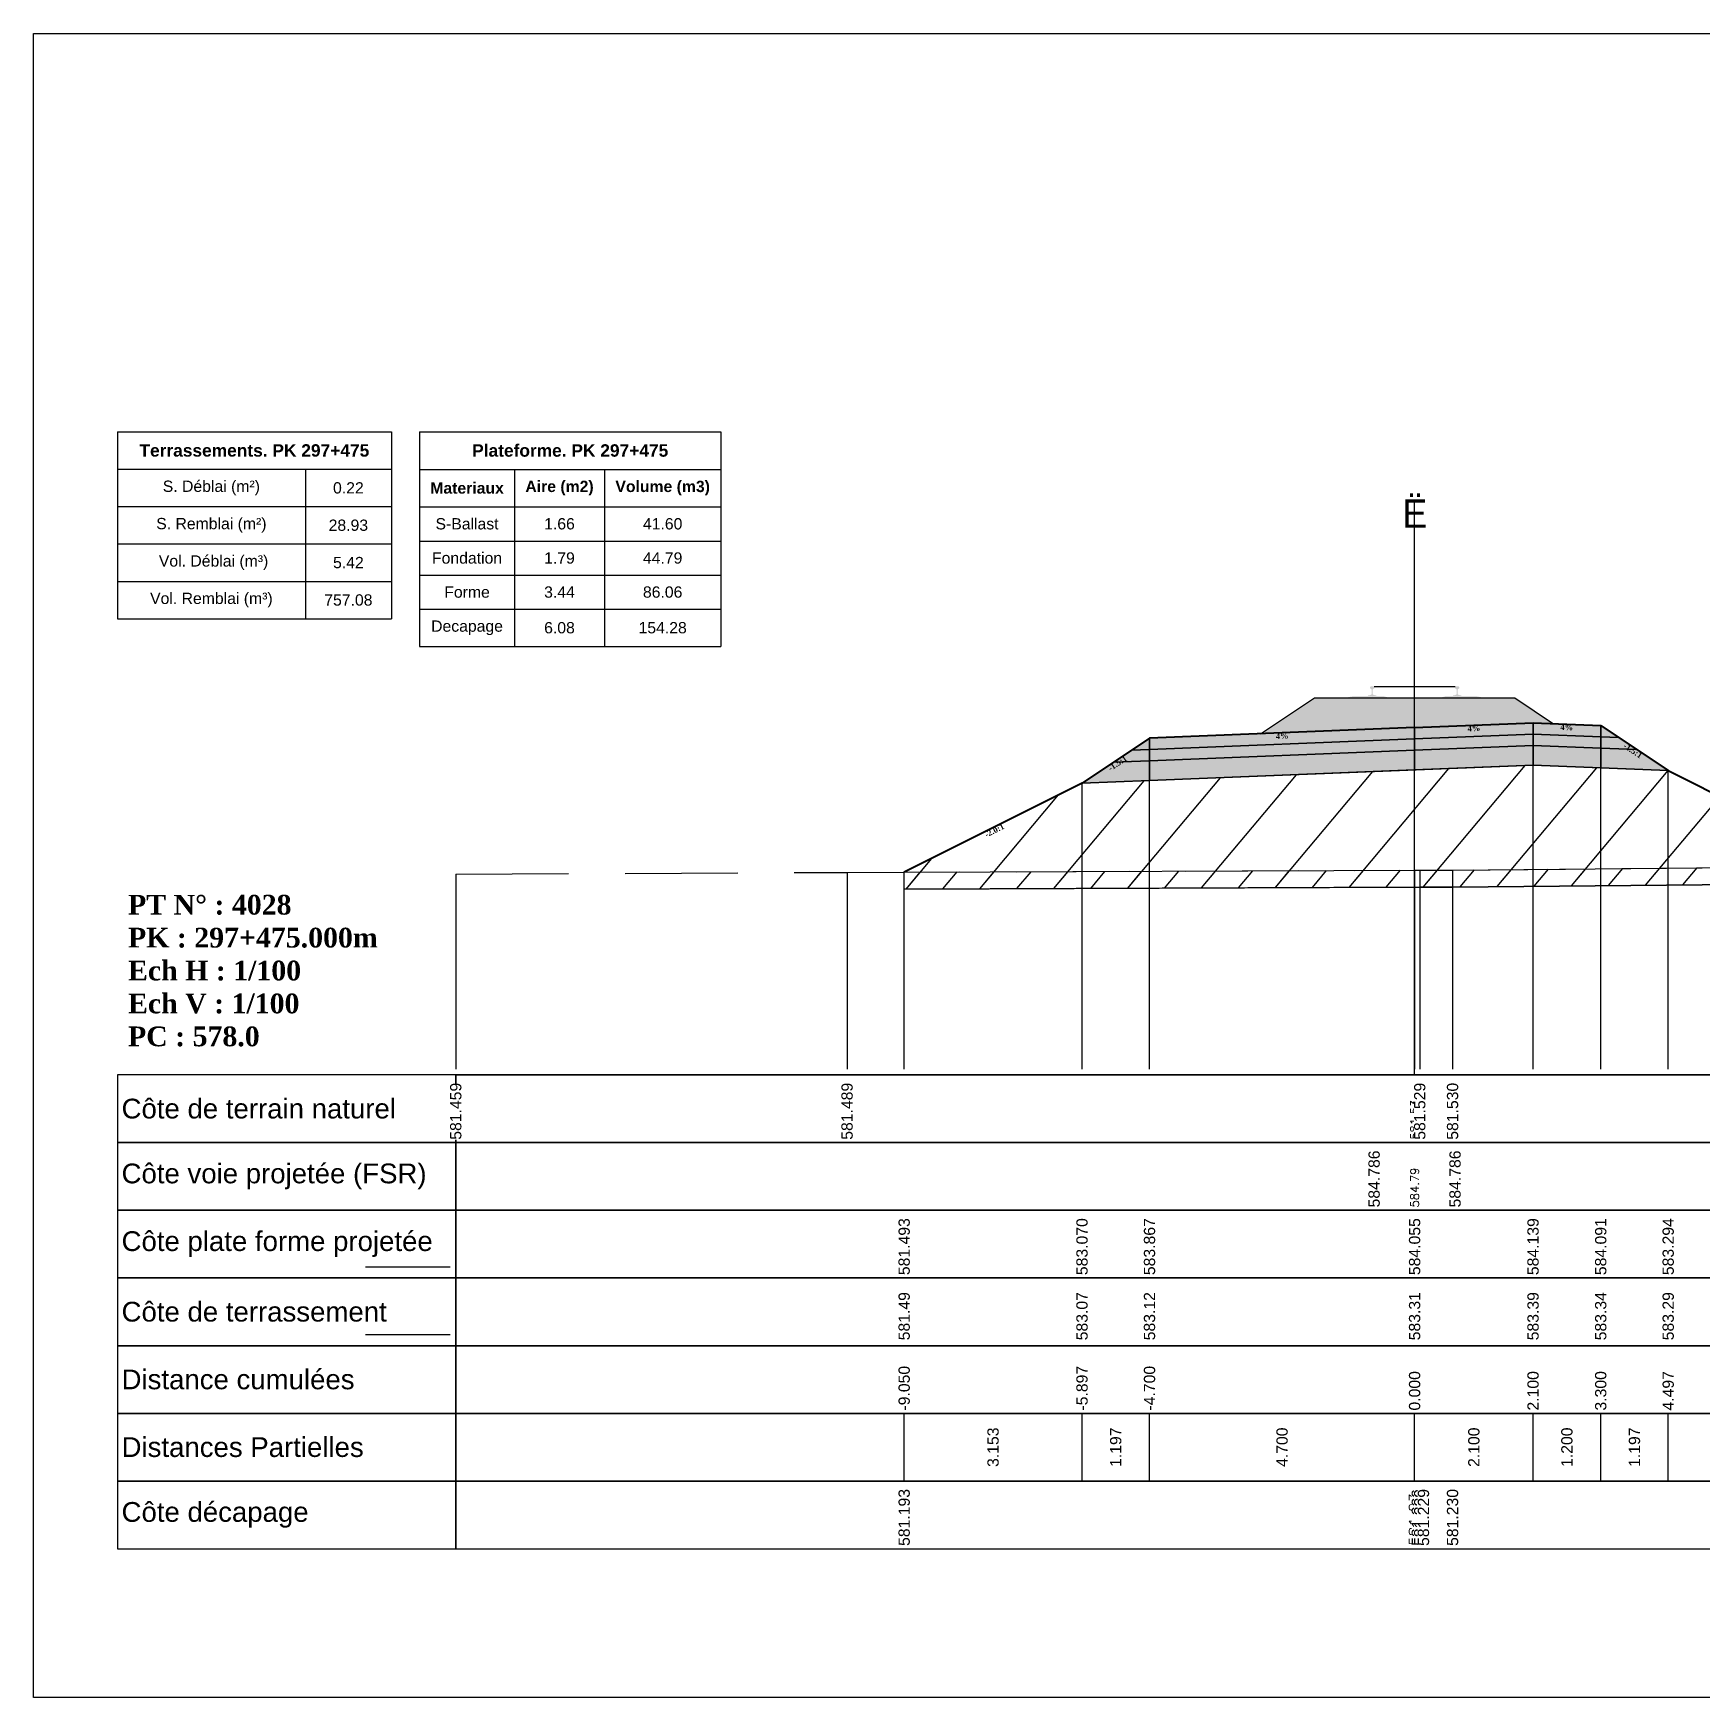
# Model space of a CAD drawing. Header units: millimetres. Extents: x 2762 to 3076, y 916 to 3305.
# Drawn here: x 3026.54 to 3056.12, y 2559.65 to 2589.15 of the extents above; entities that cross this region are included whole.
import ezdxf

# ---------------------------------------------------------------- set-up
doc = ezdxf.new("R2010")
doc.units = ezdxf.units.MM
doc.header["$LTSCALE"] = 2
doc.linetypes.add('CACHE', pattern=[9.525, 6.35, -3.175])
doc.linetypes.add('DASHED', pattern=[0.75, 0.5, -0.25])
for name, color, linetype in [('C-ANNO-TABL', 1, 'Continuous'), ('C-ANNO-TABL-TEXT', 150, 'Continuous'), ('C-ANNO-TABL-TITL', 150, 'Continuous'), ('C-ANNO-TABL-TTBL', 5, 'Continuous'), ('C-ROAD-CORR', 5, 'Continuous'), ('C-ROAD-SCTN', 7, 'Continuous')]:
    doc.layers.add(name, color=color, linetype=linetype)
doc.styles.add('ARIAL', font='arial.ttf')
doc.styles.add('C3D_Etiquette', font='romans.shx')
doc.styles.add('C3D_Profil_Travers', font='romans.shx')
doc.styles.get("Standard").update_dxf_attribs({"font": 'arial.ttf'})

msp = doc.modelspace()

# ---------------------------------------------------------------- hatches: boundary and pattern name
at = {"linetype": 'Continuous', "lineweight": -3}
msp.add_hatch(color=254, dxfattribs=at).paths.add_polyline_path([(3049.812, 2577.187), (3049.812, 2577.372), (3049.927, 2577.393), (3050.275, 2577.393), (3050.275, 2577.398), (3050.201, 2577.398), (3050.201, 2577.408), (3050.202, 2577.409), (3050.204, 2577.41), (3050.205, 2577.41), (3050.225, 2577.412), (3050.228, 2577.412), (3050.231, 2577.414), (3050.259, 2577.424), (3050.262, 2577.425), (3050.263, 2577.426), (3050.264, 2577.428), (3050.265, 2577.432), (3050.266, 2577.439), (3050.267, 2577.448), (3050.268, 2577.459), (3050.268, 2577.482), (3050.267, 2577.498), (3050.267, 2577.505), (3050.266, 2577.511), (3050.265, 2577.515), (3050.265, 2577.517), (3050.264, 2577.521), (3050.263, 2577.522), (3050.262, 2577.524), (3050.261, 2577.525), (3050.26, 2577.526), (3050.244, 2577.531), (3050.242, 2577.533), (3050.241, 2577.534), (3050.24, 2577.535), (3050.24, 2577.538), (3050.24, 2577.556), (3050.241, 2577.56), (3050.242, 2577.563), (3050.244, 2577.565), (3050.246, 2577.566), (3050.249, 2577.568), (3050.25, 2577.568), (3050.254, 2577.569), (3050.258, 2577.57), (3050.261, 2577.57), (3050.265, 2577.57), (3050.27, 2577.57), (3050.273, 2577.57), (3050.276, 2577.57), (3050.28, 2577.57), (3050.283, 2577.57), (3050.287, 2577.57), (3050.292, 2577.57), (3050.295, 2577.57), (3050.299, 2577.569), (3050.303, 2577.568), (3050.304, 2577.568), (3050.306, 2577.566), (3050.309, 2577.565), (3050.311, 2577.563), (3050.312, 2577.56), (3050.312, 2577.556), (3050.312, 2577.538), (3050.312, 2577.535), (3050.312, 2577.534), (3050.311, 2577.533), (3050.309, 2577.531), (3050.293, 2577.526), (3050.292, 2577.525), (3050.29, 2577.524), (3050.289, 2577.522), (3050.289, 2577.521), (3050.288, 2577.517), (3050.287, 2577.515), (3050.287, 2577.511), (3050.286, 2577.505), (3050.285, 2577.498), (3050.285, 2577.482), (3050.285, 2577.459), (3050.286, 2577.448), (3050.287, 2577.439), (3050.288, 2577.432), (3050.289, 2577.428), (3050.29, 2577.426), (3050.291, 2577.425), (3050.293, 2577.424), (3050.322, 2577.414), (3050.325, 2577.412), (3050.328, 2577.412), (3050.348, 2577.41), (3050.349, 2577.41), (3050.35, 2577.409), (3050.351, 2577.408), (3050.351, 2577.398), (3050.277, 2577.398), (3050.277, 2577.393), (3050.481, 2577.393), (3050.613, 2577.362), (3051.447, 2577.362), (3051.578, 2577.393), (3051.782, 2577.393), (3051.782, 2577.398), (3051.708, 2577.398), (3051.708, 2577.408), (3051.709, 2577.409), (3051.711, 2577.41), (3051.712, 2577.41), (3051.732, 2577.412), (3051.735, 2577.412), (3051.738, 2577.414), (3051.766, 2577.424), (3051.769, 2577.425), (3051.77, 2577.426), (3051.771, 2577.428), (3051.772, 2577.432), (3051.773, 2577.439), (3051.774, 2577.448), (3051.775, 2577.459), (3051.775, 2577.482), (3051.774, 2577.498), (3051.774, 2577.505), (3051.773, 2577.511), (3051.772, 2577.515), (3051.772, 2577.517), (3051.771, 2577.521), (3051.77, 2577.522), (3051.769, 2577.524), (3051.768, 2577.525), (3051.767, 2577.526), (3051.751, 2577.531), (3051.749, 2577.533), (3051.748, 2577.534), (3051.747, 2577.535), (3051.747, 2577.538), (3051.747, 2577.556), (3051.748, 2577.56), (3051.749, 2577.563), (3051.751, 2577.565), (3051.753, 2577.566), (3051.756, 2577.568), (3051.757, 2577.568), (3051.761, 2577.569), (3051.765, 2577.57), (3051.768, 2577.57), (3051.772, 2577.57), (3051.777, 2577.57), (3051.78, 2577.57), (3051.783, 2577.57), (3051.787, 2577.57), (3051.79, 2577.57), (3051.794, 2577.57), (3051.799, 2577.57), (3051.802, 2577.57), (3051.806, 2577.569), (3051.81, 2577.568), (3051.811, 2577.568), (3051.813, 2577.566), (3051.816, 2577.565), (3051.818, 2577.563), (3051.819, 2577.56), (3051.819, 2577.556), (3051.819, 2577.538), (3051.819, 2577.535), (3051.819, 2577.534), (3051.818, 2577.533), (3051.816, 2577.531), (3051.8, 2577.526), (3051.799, 2577.525), (3051.797, 2577.524), (3051.796, 2577.522), (3051.796, 2577.521), (3051.795, 2577.517), (3051.794, 2577.515), (3051.794, 2577.511), (3051.793, 2577.505), (3051.792, 2577.498), (3051.792, 2577.482), (3051.792, 2577.459), (3051.793, 2577.448), (3051.794, 2577.439), (3051.795, 2577.432), (3051.796, 2577.428), (3051.797, 2577.426), (3051.798, 2577.425), (3051.8, 2577.424), (3051.829, 2577.414), (3051.832, 2577.412), (3051.835, 2577.412), (3051.855, 2577.41), (3051.856, 2577.41), (3051.857, 2577.409), (3051.858, 2577.408), (3051.858, 2577.398), (3051.784, 2577.398), (3051.784, 2577.393), (3052.132, 2577.393), (3052.247, 2577.372), (3052.247, 2577.187)])
h = msp.add_hatch(dxfattribs=at)
h.set_pattern_fill('GRAVEL', color=252, scale=0.009, style=0)
h.set_pattern_definition([(228.0128, (3048.461781, 2576.958557), (-1.8288, -2.0574), [0.030755, -3.0447435]), (184.96974, (3048.441207, 2576.935697), (2.743199999, 0.228600013), [0.0527764, -5.2248644]), (132.51045, (3048.388629, 2576.931125), (2.286, -2.5146), [0.0372133, -3.684125]), (267.2737, (3048.299475, 2576.873975), (0.2286, 4.572), [0.0480604, -4.7579794]), (292.83365, (3048.297189, 2576.825969), (-1.143, 2.7432), [0.047127, -4.6655827]), (357.2737, (3048.315477, 2576.782535), (-4.572, 0.2286), [0.0480604, -4.7579794]), (37.69424, (3048.363483, 2576.780249), (-2.9718, -2.286), [0.0635574, -6.2921804]), (72.25533, (3048.413775, 2576.819111), (1.6002, 5.0292), [0.0600048, -5.940473]), (121.42957, (3048.432063, 2576.876261), (-1.8288, 2.9718), [0.048223, -4.774099]), (175.23636, (3048.406917, 2576.91741), (2.5146, -0.2286), [0.055054, -2.697654]), (222.39744, (3048.352053, 2576.921981), (-2.7432, -2.5146), [0.071197, -7.0485095]), (138.81407, (3048.52579, 2576.87169), (-1.6002, 1.3716), [0.0243004, -2.405751]), (171.46923, (3048.507501, 2576.887691), (2.9718, -0.4572), [0.0462314, -4.5769175]), (225, (3048.46178, 2576.89455), (-3e-17, -0.2286), [0.032329, -0.29096]), (203.1986, (3048.44578, 2576.92198), (1.143, 0.4572), [0.01741, -1.723556]), (291.8014, (3048.429777, 2576.915123), (-0.2286, 0.6858), [0.024621, -1.206428]), (30.9638, (3048.43892, 2576.892263), (0.6858, 0.4572), [0.039989, -1.292967]), (161.565, (3048.47321, 2576.91284), (0.4572, -0.2286), [0.028916, -0.693981]), (16.38954, (3048.297189, 2576.915123), (2.286, 0.6858), [0.040508, -4.0102944]), (70.34618, (3048.336051, 2576.926553), (-0.9144, -2.5146), [0.033984, -3.3643994]), (293.1986, (3048.47321, 2576.958557), (-0.4572, 1.143), [0.034819, -1.7061465]), (343.61046, (3048.486927, 2576.926553), (-2.286, 0.6858), [0.040508, -4.0102944]), (339.44395, (3048.29719, 2576.77339), (-1.143, 0.4572), [0.039063, -1.914096]), (294.77514, (3048.333765, 2576.759675), (-1.143, 2.5146), [0.0327305, -3.2403234]), (66.8014, (3048.475497, 2576.729957), (0.4572, 1.143), [0.034819, -1.7061465]), (17.35402, (3048.489213, 2576.761961), (-2.9718, -0.9144), [0.0383204, -3.793714]), (69.44395, (3048.363483, 2576.729957), (-0.4572, -1.143), [0.0195316, -1.933628]), (101.3099, (3048.46178, 2576.729957), (-0.2286, 0.9144), [0.011656, -1.1539795]), (165.9638, (3048.459495, 2576.74139), (0.6858, -0.2286), [0.047127, -0.895415]), (186.009, (3048.413775, 2576.752817), (2.286, 0.2286), [0.043674, -4.323723]), (303.69, (3048.43892, 2576.87169), (-0.2286, 0.4572), [0.032969, -0.79126]), (353.15723, (3048.457209, 2576.844257), (3.8862, -0.4572), [0.05756, -5.698441]), (60.9454, (3048.51436, 2576.8374), (-0.9144, -1.6002), [0.023536, -2.330045]), (90, (3048.5258, 2576.85797), (-0.2286, 0.2286), [0.013716, -0.214884]), (120.25644, (3048.409203, 2576.759675), (0.9144, -1.6002), [0.031758, -3.1440547]), (48.0128, (3048.393201, 2576.787107), (1.8288, 2.0574), [0.06151, -3.0139886]), (0, (3048.43435, 2576.83283), (0.2286, 0.2286), [0.059436, -0.169164]), (325.30485, (3048.493785, 2576.832827), (2.286, -1.6002), [0.036145, -3.5783385]), (254.0546, (3048.523503, 2576.812253), (-0.2286, -0.9144), [0.033285, -1.6309485]), (207.64598, (3048.514359, 2576.780249), (-4.3434, -2.286), [0.054193, -5.365122]), (175.42608, (3048.466353, 2576.755103), (-2.9718, 0.2286), [0.0573327, -5.675926])])
h.paths.add_polyline_path([(3048.297, 2576.73), (3049.255, 2577.368), (3052.805, 2577.368), (3053.494, 2576.909), (3053.13, 2576.923)])
h = msp.add_hatch(color=11, dxfattribs=at)
h.paths.add_polyline_path([(3054.33, 2576.675), (3054.33, 2576.875), (3054.649, 2576.662)])
h.paths.add_polyline_path([(3053.13, 2576.723), (3053.13, 2576.923), (3054.33, 2576.875), (3054.33, 2576.675)])
h.paths.add_polyline_path([(3051.03, 2576.639), (3051.03, 2576.839), (3053.13, 2576.923), (3053.13, 2576.723)])
h.paths.add_polyline_path([(3046.33, 2576.451), (3046.33, 2576.651), (3051.03, 2576.839), (3051.03, 2576.639)])
h.paths.add_polyline_path([(3046.01, 2576.438), (3046.33, 2576.651), (3046.33, 2576.451)])
h = msp.add_hatch(color=30, dxfattribs=at)
h.paths.add_polyline_path([(3054.33, 2576.475), (3054.33, 2576.675), (3054.649, 2576.662), (3054.968, 2576.45)])
h.paths.add_polyline_path([(3053.13, 2576.523), (3053.13, 2576.723), (3054.33, 2576.675), (3054.33, 2576.475)])
h.paths.add_polyline_path([(3051.03, 2576.439), (3051.03, 2576.639), (3053.13, 2576.723), (3053.13, 2576.523)])
h.paths.add_polyline_path([(3046.33, 2576.251), (3046.33, 2576.451), (3051.03, 2576.639), (3051.03, 2576.439)])
h.paths.add_polyline_path([(3045.691, 2576.226), (3046.01, 2576.438), (3046.33, 2576.451), (3046.33, 2576.251)])
h = msp.add_hatch(color=83, dxfattribs=at)
h.paths.add_polyline_path([(3054.33, 2576.125), (3054.33, 2576.475), (3054.968, 2576.45), (3055.526, 2576.077)])
h.paths.add_polyline_path([(3053.13, 2576.173), (3053.13, 2576.523), (3054.33, 2576.475), (3054.33, 2576.125)])
h.paths.add_polyline_path([(3051.03, 2576.089), (3051.03, 2576.439), (3053.13, 2576.523), (3053.13, 2576.173)])
h.paths.add_polyline_path([(3046.33, 2575.901), (3046.33, 2576.251), (3051.03, 2576.439), (3051.03, 2576.089)])
h.paths.add_polyline_path([(3045.133, 2575.853), (3045.691, 2576.226), (3046.33, 2576.251), (3046.33, 2575.901)])
h = msp.add_hatch(dxfattribs=at)
h.set_pattern_fill('_U', color=3, angle=50, style=0, pattern_type=0)
h.set_pattern_definition([(50, (3061.7035, 2574.1081), (-0.766044, 0.64279), [])])
h.paths.add_polyline_path([(3061.703, 2574.108), (3061.917, 2574.322), (3062.217, 2574.334), (3062.237, 2574.413), (3062.237, 2574.113)])
h.paths.add_polyline_path([(3041.98, 2573.977), (3041.98, 2574.277), (3045.133, 2575.853), (3053.13, 2576.173), (3055.526, 2576.077), (3058.917, 2574.382), (3060.417, 2574.322), (3060.641, 2574.098), (3051.703, 2574.014), (3051.121, 2574.013)])
h = msp.add_hatch(dxfattribs=at)
h.set_pattern_fill('_U', color=150, scale=0.5, angle=50, style=0, pattern_type=0)
h.set_pattern_definition([(50, (3061.70346, 2574.10806), (-0.383022, 0.321394), [])])
h.paths.add_polyline_path([(3061.703, 2574.108), (3061.917, 2574.322), (3062.217, 2574.334), (3062.237, 2574.413), (3062.237, 2574.113)])
h.paths.add_polyline_path([(3058.917, 2574.382), (3062.237, 2574.413), (3062.217, 2574.334), (3061.917, 2574.322), (3061.703, 2574.108), (3060.641, 2574.098), (3060.417, 2574.322)])
h.paths.add_polyline_path([(3041.98, 2573.977), (3041.98, 2574.277), (3051.121, 2574.313), (3051.703, 2574.314), (3058.917, 2574.382), (3060.417, 2574.322), (3060.641, 2574.098), (3051.703, 2574.014), (3051.121, 2574.013)])

# ---------------------------------------------------------------- linework, layer by layer
at = {"color": 7, "linetype": 'Continuous', "lineweight": -3}
for p, q in [((3051.03, 2570.684), (3051.03, 2580.884)), ((3034.029, 2570.684), (3068.031, 2570.684)), ((3041.98, 2563.484), (3041.98, 2564.684)), ((3045.133, 2563.484), (3045.133, 2564.684)), ((3045.133, 2563.484), (3045.133, 2564.684)), ((3046.33, 2563.484), (3046.33, 2564.684)), ((3046.33, 2563.484), (3046.33, 2564.684)), ((3051.03, 2563.484), (3051.03, 2564.684)), ((3051.03, 2563.484), (3051.03, 2564.684)), ((3053.13, 2563.484), (3053.13, 2564.684)), ((3053.13, 2563.484), (3053.13, 2564.684)), ((3054.33, 2563.484), (3054.33, 2564.684)), ((3054.33, 2563.484), (3054.33, 2564.684)), ((3055.526, 2563.484), (3055.526, 2564.684)), ((3055.526, 2563.484), (3055.526, 2564.684))]:
    msp.add_line(p, q, dxfattribs=at)
at = {"color": 251, "linetype": 'Continuous', "lineweight": -3}
for p, q in [((3048.297, 2576.73), (3049.255, 2577.368)), ((3049.255, 2577.368), (3052.805, 2577.368)), ((3052.805, 2577.368), (3053.494, 2576.909)), ((3046.33, 2576.651), (3051.03, 2576.839)), ((3053.13, 2576.923), (3048.297, 2576.73)), ((3051.03, 2576.839), (3053.13, 2576.923)), ((3051.03, 2576.639), (3051.03, 2576.839)), ((3051.03, 2576.839), (3051.03, 2576.639)), ((3053.494, 2576.909), (3053.13, 2576.923)), ((3053.13, 2576.723), (3053.13, 2576.923)), ((3053.13, 2576.923), (3054.33, 2576.875)), ((3053.13, 2576.923), (3053.13, 2576.723)), ((3054.33, 2576.675), (3054.33, 2576.875)), ((3054.33, 2576.875), (3054.649, 2576.662)), ((3054.33, 2576.875), (3054.33, 2576.675)), ((3046.01, 2576.438), (3046.33, 2576.651)), ((3046.33, 2576.451), (3046.33, 2576.651)), ((3046.33, 2576.651), (3046.33, 2576.451)), ((3051.03, 2576.639), (3046.33, 2576.451)), ((3053.13, 2576.723), (3051.03, 2576.639)), ((3054.33, 2576.675), (3053.13, 2576.723)), ((3054.649, 2576.662), (3054.33, 2576.675)), ((3046.33, 2576.451), (3046.01, 2576.438))]:
    msp.add_line(p, q, dxfattribs=at)
at = {"color": 53, "linetype": 'Continuous', "lineweight": -3}
for p, q in [((3046.33, 2576.451), (3051.03, 2576.639)), ((3051.03, 2576.639), (3053.13, 2576.723)), ((3051.03, 2576.439), (3051.03, 2576.639)), ((3051.03, 2576.639), (3051.03, 2576.439)), ((3053.13, 2576.523), (3053.13, 2576.723)), ((3053.13, 2576.723), (3054.33, 2576.675)), ((3053.13, 2576.723), (3053.13, 2576.523)), ((3054.33, 2576.475), (3054.33, 2576.675)), ((3054.33, 2576.675), (3054.649, 2576.662)), ((3054.33, 2576.675), (3054.33, 2576.475)), ((3054.649, 2576.662), (3054.968, 2576.45)), ((3045.691, 2576.226), (3046.01, 2576.438)), ((3046.33, 2576.251), (3045.691, 2576.226)), ((3045.691, 2576.226), (3046.33, 2576.251)), ((3046.01, 2576.438), (3046.33, 2576.451)), ((3046.33, 2576.251), (3046.33, 2576.451)), ((3046.33, 2576.451), (3046.33, 2576.251)), ((3051.03, 2576.439), (3046.33, 2576.251)), ((3046.33, 2576.251), (3051.03, 2576.439)), ((3046.33, 2575.901), (3046.33, 2576.251)), ((3046.33, 2576.251), (3046.33, 2575.901)), ((3053.13, 2576.523), (3051.03, 2576.439)), ((3051.03, 2576.439), (3053.13, 2576.523)), ((3051.03, 2576.089), (3051.03, 2576.439)), ((3051.03, 2576.439), (3051.03, 2576.089)), ((3054.33, 2576.475), (3053.13, 2576.523)), ((3053.13, 2576.173), (3053.13, 2576.523)), ((3053.13, 2576.523), (3054.33, 2576.475)), ((3053.13, 2576.523), (3053.13, 2576.173)), ((3054.968, 2576.45), (3054.33, 2576.475)), ((3054.33, 2576.125), (3054.33, 2576.475)), ((3054.33, 2576.475), (3054.968, 2576.45)), ((3054.33, 2576.475), (3054.33, 2576.125)), ((3054.968, 2576.45), (3055.526, 2576.077)), ((3045.133, 2575.853), (3045.691, 2576.226)), ((3051.03, 2576.089), (3046.33, 2575.901)), ((3053.13, 2576.173), (3051.03, 2576.089)), ((3054.33, 2576.125), (3053.13, 2576.173)), ((3055.526, 2576.077), (3054.33, 2576.125)), ((3046.33, 2575.901), (3045.133, 2575.853))]:
    msp.add_line(p, q, dxfattribs=at)
at = {"color": 253, "linetype": 'Continuous', "lineweight": -3}
for p, q in [((3045.133, 2575.853), (3053.13, 2576.173)), ((3053.13, 2576.173), (3055.526, 2576.077)), ((3055.526, 2576.077), (3058.917, 2574.382)), ((3041.98, 2574.277), (3045.133, 2575.853)), ((3041.98, 2574.277), (3051.121, 2574.313)), ((3041.98, 2573.977), (3041.98, 2574.277)), ((3041.98, 2573.977), (3041.98, 2574.277)), ((3051.121, 2574.313), (3051.703, 2574.314)), ((3051.703, 2574.314), (3058.917, 2574.382)), ((3051.121, 2574.013), (3041.98, 2573.977)), ((3051.121, 2574.013), (3041.98, 2573.977)), ((3051.703, 2574.014), (3051.121, 2574.013)), ((3051.703, 2574.014), (3051.121, 2574.013)), ((3060.641, 2574.098), (3051.703, 2574.014)), ((3060.641, 2574.098), (3051.703, 2574.014))]:
    msp.add_line(p, q, dxfattribs=at)
at = {"color": 8, "linetype": 'CACHE', "lineweight": -3}
for p, q in [((3051.03, 2570.784), (3051.03, 2576.089)), ((3051.03, 2570.784), (3051.03, 2576.089)), ((3053.13, 2570.784), (3053.13, 2576.173)), ((3054.33, 2570.784), (3054.33, 2576.125)), ((3055.526, 2570.784), (3055.526, 2576.077)), ((3045.133, 2570.784), (3045.133, 2575.853)), ((3046.33, 2570.784), (3046.33, 2575.901)), ((3041.98, 2570.784), (3041.98, 2574.277))]:
    msp.add_line(p, q, dxfattribs=at)
at = {"color": 105, "linetype": 'DASHED', "lineweight": -3, "ltscale": 2}
for p, q in [((3051.703, 2574.314), (3068.03, 2574.467)), ((3034.03, 2574.243), (3040.968, 2574.273)), ((3040.968, 2574.273), (3051.03, 2574.313)), ((3051.03, 2574.313), (3051.121, 2574.313)), ((3051.121, 2574.313), (3051.703, 2574.314))]:
    msp.add_line(p, q, dxfattribs=at)
at = {"color": 98, "linetype": 'CACHE', "lineweight": -3}
for p, q in [((3034.03, 2574.243), (3034.03, 2570.784)), ((3040.968, 2574.273), (3040.968, 2570.784)), ((3051.03, 2574.313), (3051.03, 2570.784)), ((3051.121, 2574.313), (3051.121, 2570.784)), ((3051.703, 2574.314), (3051.703, 2570.784))]:
    msp.add_line(p, q, dxfattribs=at)
at = {"color": 6, "linetype": 'Continuous', "lineweight": -3}
for p, q in [((3041.98, 2573.977), (3051.03, 2574.013)), ((3051.03, 2574.013), (3051.078, 2574.013)), ((3051.078, 2574.013), (3051.121, 2574.013)), ((3051.121, 2574.013), (3051.187, 2574.013)), ((3051.187, 2574.013), (3051.703, 2574.014)), ((3051.703, 2574.014), (3058.638, 2574.079))]:
    msp.add_line(p, q, dxfattribs=at)
at = {"color": 154, "linetype": 'Continuous', "lineweight": -3}
msp.add_line((3032.429, 2567.284), (3033.929, 2567.284), dxfattribs=at)
at = {"color": 1, "linetype": 'Continuous', "lineweight": -3}
msp.add_line((3032.429, 2566.084), (3033.929, 2566.084), dxfattribs=at)
at = {"color": 7, "linetype": 'Continuous', "lineweight": -3}
for points in [[(3034.029, 2569.484), (3034.029, 2570.684), (3028.029, 2570.684), (3028.029, 2569.484)], [(3034.029, 2569.484), (3068.031, 2569.484), (3068.031, 2570.684), (3034.029, 2570.684)], [(3034.029, 2568.284), (3034.029, 2569.484), (3028.029, 2569.484), (3028.029, 2568.284)], [(3034.029, 2568.284), (3068.031, 2568.284), (3068.031, 2569.484), (3034.029, 2569.484)], [(3034.029, 2567.084), (3034.029, 2568.284), (3028.029, 2568.284), (3028.029, 2567.084)], [(3034.029, 2567.084), (3068.031, 2567.084), (3068.031, 2568.284), (3034.029, 2568.284)], [(3034.029, 2565.884), (3034.029, 2567.084), (3028.029, 2567.084), (3028.029, 2565.884)], [(3034.029, 2565.884), (3068.031, 2565.884), (3068.031, 2567.084), (3034.029, 2567.084)], [(3034.029, 2564.684), (3034.029, 2565.884), (3028.029, 2565.884), (3028.029, 2564.684)], [(3034.029, 2564.684), (3068.031, 2564.684), (3068.031, 2565.884), (3034.029, 2565.884)], [(3034.029, 2563.484), (3034.029, 2564.684), (3028.029, 2564.684), (3028.029, 2563.484)], [(3034.029, 2563.484), (3068.031, 2563.484), (3068.031, 2564.684), (3034.029, 2564.684)], [(3034.029, 2562.284), (3034.029, 2563.484), (3028.029, 2563.484), (3028.029, 2562.284)], [(3034.029, 2562.284), (3068.031, 2562.284), (3068.031, 2563.484), (3034.029, 2563.484)]]:
    msp.add_3dface(points, dxfattribs=at)
at = {"layer": 'C-ANNO-TABL', "color": 7, "linetype": 'Continuous', "lineweight": -3}
for p, q in [((3028.029, 2581.419), (3031.363, 2581.419)), ((3031.363, 2581.419), (3032.888, 2581.419)), ((3031.363, 2581.419), (3031.363, 2580.757)), ((3033.388, 2581.416), (3035.07, 2581.416)), ((3035.07, 2581.416), (3036.666, 2581.416)), ((3035.07, 2581.416), (3035.07, 2580.754)), ((3036.666, 2581.416), (3038.728, 2581.416)), ((3036.666, 2581.416), (3036.666, 2580.754)), ((3028.029, 2580.757), (3031.363, 2580.757)), ((3031.363, 2580.757), (3032.888, 2580.757)), ((3031.363, 2580.757), (3031.363, 2580.095)), ((3033.388, 2580.754), (3035.07, 2580.754)), ((3035.07, 2580.754), (3036.666, 2580.754)), ((3035.07, 2580.754), (3035.07, 2580.147)), ((3036.666, 2580.754), (3038.728, 2580.754)), ((3036.666, 2580.754), (3036.666, 2580.147)), ((3028.029, 2580.095), (3031.363, 2580.095)), ((3031.363, 2580.095), (3032.888, 2580.095)), ((3031.363, 2580.095), (3031.363, 2579.432)), ((3033.388, 2580.147), (3035.07, 2580.147)), ((3035.07, 2580.147), (3036.666, 2580.147)), ((3035.07, 2580.147), (3035.07, 2579.543)), ((3036.666, 2580.147), (3038.728, 2580.147)), ((3036.666, 2580.147), (3036.666, 2579.543)), ((3033.388, 2579.543), (3035.07, 2579.543)), ((3035.07, 2579.543), (3036.666, 2579.543)), ((3035.07, 2579.543), (3035.07, 2578.939)), ((3036.666, 2579.543), (3038.728, 2579.543)), ((3036.666, 2579.543), (3036.666, 2578.939)), ((3028.029, 2579.432), (3031.363, 2579.432)), ((3031.363, 2579.432), (3032.888, 2579.432)), ((3031.363, 2579.432), (3031.363, 2578.77)), ((3033.388, 2578.939), (3035.07, 2578.939)), ((3035.07, 2578.939), (3036.666, 2578.939)), ((3035.07, 2578.939), (3035.07, 2578.28)), ((3036.666, 2578.939), (3038.728, 2578.939)), ((3036.666, 2578.939), (3036.666, 2578.28))]:
    msp.add_line(p, q, dxfattribs=at)
at = {"layer": 'C-ANNO-TABL-TTBL', "color": 7, "linetype": 'Continuous', "lineweight": -3}
for p, q in [((3028.029, 2582.084), (3032.888, 2582.084)), ((3028.029, 2582.084), (3028.029, 2581.419)), ((3032.888, 2582.084), (3032.888, 2581.419)), ((3033.388, 2582.084), (3038.728, 2582.084)), ((3033.388, 2582.084), (3033.388, 2581.416)), ((3038.728, 2582.084), (3038.728, 2581.416)), ((3028.029, 2581.419), (3028.029, 2580.757)), ((3032.888, 2581.419), (3032.888, 2580.757)), ((3033.388, 2581.416), (3033.388, 2580.754)), ((3038.728, 2581.416), (3038.728, 2580.754)), ((3028.029, 2580.757), (3028.029, 2580.095)), ((3032.888, 2580.757), (3032.888, 2580.095)), ((3033.388, 2580.754), (3033.388, 2580.147)), ((3038.728, 2580.754), (3038.728, 2580.147)), ((3028.029, 2580.095), (3028.029, 2579.432)), ((3032.888, 2580.095), (3032.888, 2579.432)), ((3033.388, 2580.147), (3033.388, 2579.543)), ((3038.728, 2580.147), (3038.728, 2579.543)), ((3033.388, 2579.543), (3033.388, 2578.939)), ((3038.728, 2579.543), (3038.728, 2578.939)), ((3028.029, 2579.432), (3028.029, 2578.77)), ((3032.888, 2579.432), (3032.888, 2578.77)), ((3033.388, 2578.939), (3033.388, 2578.28)), ((3038.728, 2578.939), (3038.728, 2578.28)), ((3028.029, 2578.77), (3031.363, 2578.77)), ((3031.363, 2578.77), (3032.888, 2578.77)), ((3033.388, 2578.28), (3035.07, 2578.28)), ((3035.07, 2578.28), (3036.666, 2578.28)), ((3036.666, 2578.28), (3038.728, 2578.28))]:
    msp.add_line(p, q, dxfattribs=at)
at = {"layer": 'C-ROAD-CORR', "color": 1, "linetype": 'Continuous', "lineweight": 40}
for p, q in [((3051.03, 2576.839), (3046.33, 2576.651)), ((3051.03, 2576.839), (3053.13, 2576.923)), ((3053.13, 2576.923), (3054.33, 2576.875)), ((3054.33, 2576.875), (3055.526, 2576.077)), ((3046.33, 2576.651), (3045.133, 2575.853)), ((3055.526, 2576.077), (3058.917, 2574.382)), ((3045.133, 2575.853), (3041.98, 2574.277))]:
    msp.add_line(p, q, dxfattribs=at)
at = {"layer": 'C-ROAD-CORR', "color": 102, "linetype": 'Continuous', "lineweight": -3, "ltscale": 0.5}
for p, q in [((3051.03, 2576.089), (3046.33, 2575.901)), ((3051.03, 2576.089), (3053.13, 2576.173)), ((3053.13, 2576.173), (3054.33, 2576.125)), ((3054.33, 2576.125), (3055.526, 2576.077)), ((3046.33, 2575.901), (3045.133, 2575.853))]:
    msp.add_line(p, q, dxfattribs=at)
at = {"layer": 'C-ROAD-SCTN', "color": 154, "linetype": 'Continuous', "lineweight": -3}
for p, q in [((3050.312, 2577.57), (3051.03, 2577.57)), ((3051.03, 2577.57), (3051.747, 2577.57)), ((3046.33, 2576.651), (3051.03, 2576.839)), ((3051.03, 2576.839), (3053.13, 2576.923)), ((3053.13, 2576.923), (3054.33, 2576.875)), ((3054.33, 2576.875), (3055.526, 2576.077)), ((3045.133, 2575.853), (3046.33, 2576.651)), ((3055.526, 2576.077), (3058.917, 2574.382)), ((3041.98, 2574.277), (3045.133, 2575.853))]:
    msp.add_line(p, q, dxfattribs=at)
at = {"layer": 'C-ROAD-SCTN', "color": 140, "linetype": 'Continuous', "lineweight": -3}
for p, q in [((3048.297, 2576.73), (3049.255, 2577.368)), ((3049.255, 2577.368), (3049.298, 2577.368)), ((3049.298, 2577.368), (3051.03, 2577.368)), ((3051.03, 2577.368), (3052.761, 2577.368)), ((3052.761, 2577.368), (3052.805, 2577.368)), ((3052.805, 2577.368), (3053.494, 2576.909))]:
    msp.add_line(p, q, dxfattribs=at)
at = {"layer": 'C-ROAD-SCTN', "color": 1, "linetype": 'Continuous', "lineweight": -3}
for p, q in [((3046.33, 2575.901), (3051.03, 2576.089)), ((3051.03, 2576.089), (3053.13, 2576.173)), ((3053.13, 2576.173), (3054.33, 2576.125)), ((3054.33, 2576.125), (3055.526, 2576.077)), ((3055.526, 2576.077), (3058.917, 2574.382)), ((3041.98, 2574.277), (3045.133, 2575.853)), ((3045.133, 2575.853), (3046.33, 2575.901))]:
    msp.add_line(p, q, dxfattribs=at)

# ---------------------------------------------------------------- texts
at = {"color": 7, "linetype": 'Continuous', "lineweight": -3}
for s, insert, char_height, attachment_point, style in [('{\\fWingdings|b0|i0|c2|p0;Ë}', (3051.03, 2580.384), 0.5, 8, 'C3D_Profil_Travers'), ('{\\fTimes New Roman|b1|i0|c0|p18;PT N° : 4028\\PPK : 297+475.000m\\PEch H : 1/100\\PEch V : 1/100\\PPC : 578.0}', (3028.218, 2571.184), 0.35, 7, 'C3D_Profil_Travers'), ('{\\fArial|b0|i0|c0|p34;Côte de terrain naturel}', (3028.104, 2570.084), 0.35, 4, 'C3D_Etiquette'), ('{\\fArial|b0|i0|c0|p34;Côte plate forme projetée}', (3028.104, 2567.684), 0.35, 4, 'C3D_Etiquette'), ('{\\fArial|b0|i0|c0|p34;Côte de terrassement}', (3028.104, 2566.484), 0.35, 4, 'C3D_Etiquette'), ('{\\fArial|b0|i0|c0|p34;Distance cumulées}', (3028.104, 2565.284), 0.35, 4, 'C3D_Etiquette'), ('{\\fArial|b0|i0|c0|p34;Distances Partielles}', (3028.104, 2564.084), 0.35, 4, 'C3D_Etiquette'), ('{\\fArial|b0|i0|c0|p34;Côte décapage}', (3028.104, 2562.884), 0.35, 4, 'C3D_Etiquette')]:
    msp.add_mtext(s, dxfattribs=dict(at, insert=insert, char_height=char_height, attachment_point=attachment_point, style=style))
at = {"color": 7, "linetype": 'Continuous', "lineweight": -3, "char_height": 0.1, "attachment_point": 2, "style": 'C3D_Etiquette'}
for s, insert, width, rotation in [('{\\fTimes New Roman|b1|i0|c0|p18;4%}', (3052.08, 2576.877), 0.37094, 2.2906), ('{\\fTimes New Roman|b1|i0|c0|p18;4%}', (3053.729, 2576.895), 0.42071, 357.7094), ('{\\fTimes New Roman|b1|i0|c0|p18;4%}', (3048.68, 2576.741), 0.42071, 2.2906), ('{\\fTimes New Roman|b1|i0|c0|p18;-1.5:1}', (3045.733, 2576.249), 0.34598, 33.6901), ('{\\fTimes New Roman|b1|i0|c0|p18;-1.5:1}', (3054.926, 2576.473), 0.34598, 326.3099), ('{\\fTimes New Roman|b1|i0|c0|p18;-2.0:1}', (3043.558, 2575.061), 0.34598, 26.5651)]:
    msp.add_mtext(s, dxfattribs=dict(at, insert=insert, width=width, rotation=rotation))
at = {"color": 7, "linetype": 'Continuous', "lineweight": -3, "rotation": 90, "style": 'C3D_Profil_Travers'}
for s, insert, char_height, attachment_point in [('581.53', (3051.03, 2569.534), 0.15, 4), ('584.79', (3051.03, 2568.334), 0.15, 4), ('{\\fArial|b0|i0|c0|p34;581.49}', (3041.98, 2565.979), 0.2, 4), ('{\\fArial|b0|i0|c0|p34;583.07}', (3045.133, 2565.979), 0.2, 4), ('{\\fArial|b0|i0|c0|p34;583.12}', (3046.33, 2565.979), 0.2, 4), ('{\\fArial|b0|i0|c0|p34;583.31}', (3051.03, 2565.979), 0.2, 4), ('{\\fArial|b0|i0|c0|p34;583.39}', (3053.13, 2565.979), 0.2, 4), ('{\\fArial|b0|i0|c0|p34;583.34}', (3054.33, 2565.979), 0.2, 4), ('{\\fArial|b0|i0|c0|p34;583.29}', (3055.526, 2565.979), 0.2, 4), ('{\\fArial|b0|i0|c0|p34;3.153}', (3043.556, 2564.084), 0.2, 5), ('{\\fArial|b0|i0|c0|p34;1.197}', (3045.731, 2564.084), 0.2, 5), ('{\\fArial|b0|i0|c0|p34;4.700}', (3048.68, 2564.084), 0.2, 5), ('{\\fArial|b0|i0|c0|p34;2.100}', (3052.08, 2564.084), 0.2, 5), ('{\\fArial|b0|i0|c0|p34;1.200}', (3053.73, 2564.084), 0.2, 5), ('{\\fArial|b0|i0|c0|p34;1.197}', (3054.928, 2564.084), 0.2, 5), ('581.23', (3051.03, 2562.334), 0.2, 4)]:
    msp.add_mtext(s, dxfattribs=dict(at, insert=insert, char_height=char_height, attachment_point=attachment_point))
at = {"color": 7, "linetype": 'Continuous', "lineweight": -3, "insert": (3028.104, 2568.884), "char_height": 0.35, "attachment_point": 4}
msp.add_mtext('{\\fArial|b0|i0|c0|p34;Côte voie projetée (FSR)}', dxfattribs=at)
at = {"layer": 'C-ANNO-TABL-TEXT', "color": 7, "linetype": 'Continuous', "lineweight": -3, "char_height": 0.2, "attachment_point": 5, "style": 'ARIAL'}
for s, insert in [('{\\fArial|b0|i0|c0|p34;\\C7;0.22}', (3032.125, 2581.088)), ('{\\fArial|b0|i0|c0|p34;\\C7;28.93}', (3032.125, 2580.426)), ('{\\fArial|b0|i0|c0|p34;\\C7;S-Ballast}', (3034.229, 2580.451)), ('{\\fArial|b0|i0|c0|p34;\\C7;1.66}', (3035.868, 2580.451)), ('{\\C18;\\c0;41.60}', (3037.697, 2580.451)), ('{\\fArial|b0|i0|c0|p34;\\C7;5.42}', (3032.125, 2579.764)), ('{\\fArial|b0|i0|c0|p34;\\C7;Fondation}', (3034.229, 2579.845)), ('{\\fArial|b0|i0|c0|p34;\\C7;1.79}', (3035.868, 2579.845)), ('{\\C18;\\c0;44.79}', (3037.697, 2579.845)), ('{\\fArial|b0|i0|c0|p34;\\C7;757.08}', (3032.125, 2579.101)), ('{\\fArial|b0|i0|c0|p34;\\C7;Forme}', (3034.229, 2579.241)), ('{\\fArial|b0|i0|c0|p34;\\C7;3.44}', (3035.868, 2579.241)), ('{\\C18;\\c0;86.06}', (3037.697, 2579.241)), ('{\\fArial|b0|i0|c0|p34;\\C7;Decapage}', (3034.229, 2578.609)), ('{\\fArial|b0|i0|c0|p34;\\C7;6.08}', (3035.868, 2578.609)), ('{\\C18;\\c0;154.28}', (3037.697, 2578.609))]:
    msp.add_mtext(s, dxfattribs=dict(at, insert=insert))
at = {"layer": 'C-ANNO-TABL-TITL', "color": 7, "linetype": 'Continuous', "lineweight": -3, "attachment_point": 5, "style": 'ARIAL'}
for s, insert, char_height in [('{\\fArial|b1|i0|c0|p34;\\C7;Terrassements. PK 297+475}', (3030.458, 2581.751), 0.22), ('{\\fArial|b1|i0|c0|p34;\\C18;\\c0;Plateforme. PK 297+475}', (3036.058, 2581.75), 0.22), ('{\\fArial|b0|i0|c0|p34;\\C7;S. Déblai (m²) }', (3029.696, 2581.088), 0.2), ('{\\fArial|b1|i0|c0|p34;\\C7;Materiaux   }', (3034.229, 2581.085), 0.2), ('{\\fArial|b1|i0|c0|p34;\\C7;Aire (m2)}', (3035.868, 2581.085), 0.2), ('{\\fArial|b1|i0|c0|p34;\\C7;Volume (m3)}', (3037.697, 2581.085), 0.2), ('{\\fArial|b0|i0|c0|p34;\\C7;S. Remblai (m²) }', (3029.696, 2580.426), 0.2), ('{\\fArial|b0|i0|c0|p34;\\C7; Vol. Déblai (m³) }', (3029.696, 2579.764), 0.2), ('{\\fArial|b0|i0|c0|p34;\\C7;Vol. Remblai (m³)}', (3029.696, 2579.101), 0.2)]:
    msp.add_mtext(s, dxfattribs=dict(at, insert=insert, char_height=char_height))

# ---------------------------------------------------------------- next in the draw order: texts
at = {"color": 7, "linetype": 'Continuous', "lineweight": -3, "char_height": 0.2, "attachment_point": 4, "rotation": 90, "style": 'C3D_Profil_Travers', "bg_fill": 3, "box_fill_scale": 1.000375, "bg_fill_color": 256, "bg_fill_true_color": 13158600, "bg_fill_transparency": 0}
for s, insert, width in [('{\\fArial|b0|i0|c0|p34;581.459}', (3034.03, 2569.534), 0.99595), ('{\\fArial|b0|i0|c0|p34;581.489}', (3040.968, 2569.534), 0.99595), ('{\\fArial|b0|i0|c0|p34;581.529}', (3051.121, 2569.534), 0.99595), ('{\\fArial|b0|i0|c0|p34;581.530}', (3051.703, 2569.534), 0.99484), ('{\\fArial|b0|i0|c0|p34;584.786}', (3050.312, 2568.334), 0.99539), ('{\\fArial|b0|i0|c0|p34;584.786}', (3051.747, 2568.334), 0.99539), ('{\\fArial|b0|i0|c0|p34;581.493}', (3041.98, 2567.134), 0.99553), ('{\\fArial|b0|i0|c0|p34;583.070}', (3045.133, 2567.134), 0.99484), ('{\\fArial|b0|i0|c0|p34;583.867}', (3046.33, 2567.134), 0.99553), ('{\\fArial|b0|i0|c0|p34;584.055}', (3051.03, 2567.134), 0.99705), ('{\\fArial|b0|i0|c0|p34;584.139}', (3053.13, 2567.134), 0.99595), ('{\\fArial|b0|i0|c0|p34;584.091}', (3054.33, 2567.134), 0.95654), ('{\\fArial|b0|i0|c0|p34;583.294}', (3055.526, 2567.134), 0.99471), ('{\\fArial|b0|i0|c0|p34;\\C256;-9.050}', (3041.98, 2564.734), 0.77769), ('{\\fArial|b0|i0|c0|p34;\\C256;-5.897}', (3045.133, 2564.734), 0.77838), ('{\\fArial|b0|i0|c0|p34;\\C256;-4.700}', (3046.33, 2564.734), 0.77769), ('{\\fArial|b0|i0|c0|p34;\\C256;0.000}', (3051.03, 2564.734), 0.68096), ('{\\fArial|b0|i0|c0|p34;\\C256;2.100}', (3053.13, 2564.734), 0.6844), ('{\\fArial|b0|i0|c0|p34;\\C256;3.300}', (3054.33, 2564.734), 0.68082), ('{\\fArial|b0|i0|c0|p34;\\C256;4.497}', (3055.526, 2564.734), 0.68978), ('{\\fArial|b0|i0|c0|p34;581.193}', (3041.98, 2562.334), 0.99553), ('{\\fArial|b0|i0|c0|p34;581.229}', (3051.078, 2562.334), 0.99595), ('{\\fArial|b0|i0|c0|p34;581.230}', (3051.703, 2562.334), 0.99484)]:
    msp.add_mtext(s, dxfattribs=dict(at, insert=insert, width=width))

# ---------------------------------------------------------------- next in the draw order: texts
at = {"color": 7, "linetype": 'Continuous', "lineweight": -3, "insert": (3051.121, 2562.334), "char_height": 0.2, "width": 0.99595, "attachment_point": 4, "rotation": 90, "style": 'C3D_Profil_Travers', "bg_fill": 3, "box_fill_scale": 1.000375, "bg_fill_color": 256, "bg_fill_true_color": 13158600, "bg_fill_transparency": 0}
msp.add_mtext('{\\fArial|b0|i0|c0|p34;581.229}', dxfattribs=at)

# ---------------------------------------------------------------- next in the draw order: texts
at = {"color": 7, "linetype": 'Continuous', "lineweight": -3, "insert": (3051.187, 2562.334), "char_height": 0.2, "width": 0.99595, "attachment_point": 4, "rotation": 90, "style": 'C3D_Profil_Travers', "bg_fill": 3, "box_fill_scale": 1.000375, "bg_fill_color": 256, "bg_fill_true_color": 13158600, "bg_fill_transparency": 0}
msp.add_mtext('{\\fArial|b0|i0|c0|p34;581.229}', dxfattribs=at)

# ---------------------------------------------------------------- next in the draw order: linework, layer by layer
msp.add_lwpolyline([(3026.54, 2589.145), (3075.54, 2589.145), (3075.54, 2559.645), (3026.54, 2559.645)], close=True)

doc.saveas('drawing.dxf')
